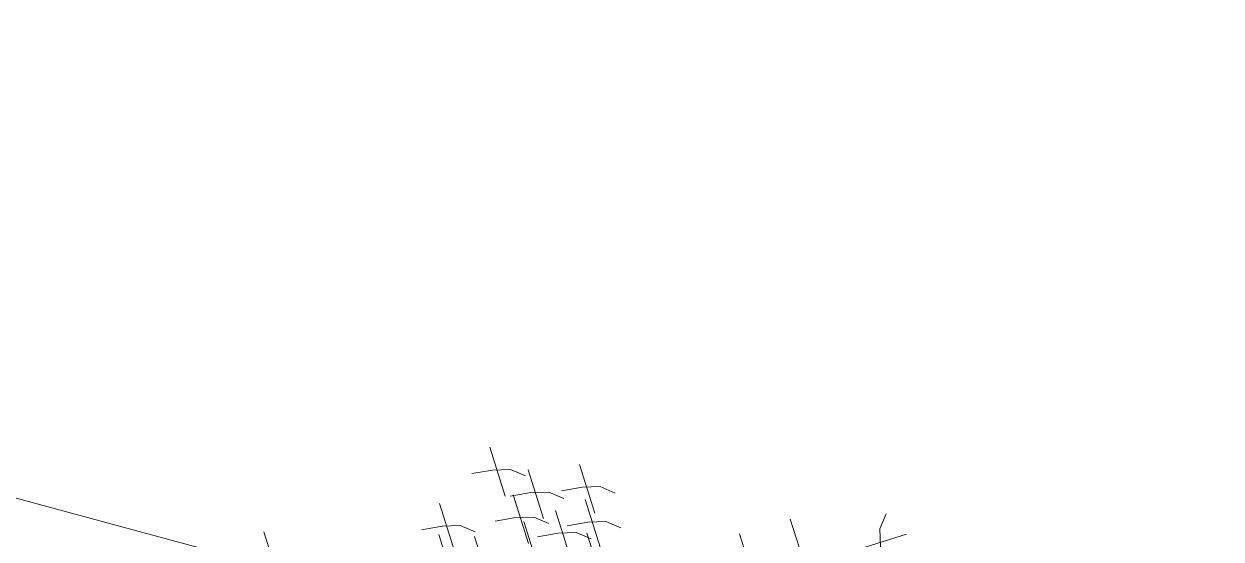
# Model space of a CAD drawing. Header units: millimetres. Extents: x 474016 to 477875, y 2288607 to 2292200.
# Drawn here: x 474259.77 to 474270.64, y 2289758.7 to 2289763.38 of the extents above; entities that cross this region are included whole.
import ezdxf

# ---------------------------------------------------------------- set-up
doc = ezdxf.new("R2010")
doc.units = ezdxf.units.MM
doc.header["$LTSCALE"] = 50
doc.layers.add('EXT', color=3, linetype='Continuous', lineweight=5)
doc.layers.add('JARDINES', color=98, linetype='Continuous', lineweight=13)

# ---------------------------------------------------------------- blocks, each defined once
blk = doc.blocks.new('Plarbol-031')
for points in [[(-0.158175, 2.3142), (-0.240125, 2.388525), (-0.301075, 2.461575), (-0.3233, 2.5448)], [(-0.326475, 2.304025), (-0.173425, 2.526375)], [(-0.705725, 2.211275), (-0.4834, 2.0582)], [(-0.8709, 1.985125), (-0.64855, 1.83205)], [(-1.761525, 1.7539), (-1.539175, 1.6008)], [(-1.75135, 1.585575), (-1.677025, 1.6675), (-1.603975, 1.7285), (-1.52075, 1.750725)], [(-1.6243, 1.62685), (-1.401975, 1.47375)], [(-1.614125, 1.458525), (-1.5398, 1.54045), (-1.46675, 1.60145), (-1.38355, 1.623675)], [(-2.19095, 1.5341), (-1.9686, 1.381025)], [(-2.180775, 1.365775), (-2.10645, 1.447725), (-2.0334, 1.5087), (-1.950175, 1.530925)], [(-1.9578, 1.5646), (-1.735475, 1.4115)], [(-1.94765, 1.39625), (-1.873325, 1.4782), (-1.800275, 1.5392), (-1.71705, 1.561425)], [(-1.7126, 1.48455), (-1.490275, 1.331475)], [(-1.702425, 1.316225), (-1.6281, 1.398175), (-1.55505, 1.45915), (-1.47185, 1.481375)], [(-1.506775, 1.49155), (-1.28445, 1.33845)], [(-1.93875, 1.41215), (-1.7164, 1.25905)], [(-1.928575, 1.2438), (-1.85425, 1.32575), (-1.7812, 1.386725), (-1.698, 1.408975)], [(-1.808525, 1.33465), (-1.586175, 1.18155)], [(-2.21825, 1.13645), (-1.995925, 0.98335)], [(-2.2081, 0.9681), (-2.133775, 1.05005), (-2.060725, 1.111025), (-1.9775, 1.133275)], [(-1.9648, 1.11295), (-1.74245, 0.95985)], [(-2.11915, 1.00495), (-1.896825, 0.85185)], [(-2.85795, 0.4472), (-2.635625, 0.2941)]]:
    blk.add_lwpolyline(points)

msp = doc.modelspace()

# ---------------------------------------------------------------- linework, layer by layer
at = {"layer": 'JARDINES'}
msp.add_lwpolyline([(474352.852, 2289733.831, -0.388075), (474352.068, 2289730.935), (474243, 2289760.484, -0.386646), (474243.784, 2289763.379)], format="xyb", close=True, dxfattribs=at)

# ---------------------------------------------------------------- block references
at = {"layer": 'EXT', "xscale": 1.719899999944143, "yscale": 1.719899999944143, "zscale": 1.719899999944143, "rotation": 322.0426025027866}
msp.add_blockref('Plarbol-031', (474265.347, 2289755.134), dxfattribs=at)

doc.saveas('drawing.dxf')
